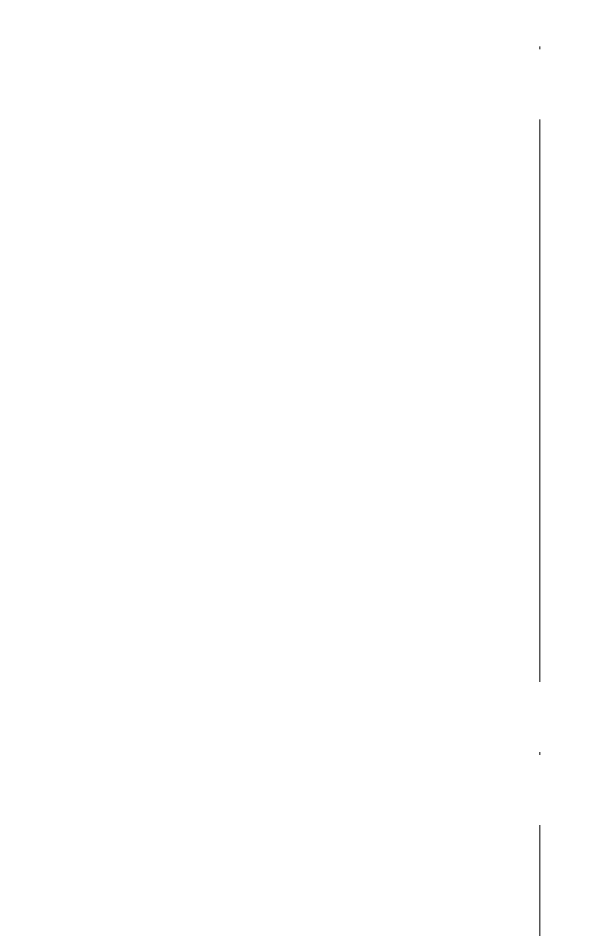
# Model space of a CAD drawing. Header units: millimetres. Extents: x -10438 to 68527, y -5058 to 44223.
# Drawn here: x 48831 to 48851.55, y 37022.48 to 37054.9 of the extents above; entities that cross this region are included whole.
import ezdxf

# ---------------------------------------------------------------- set-up
doc = ezdxf.new("R2010")
doc.units = ezdxf.units.MM
doc.linetypes.add('ADSK_Линия сетки', pattern=[25, 20, -2.5, 0, -2.5])
doc.layers.add('Оси', color=7, linetype='Continuous', lineweight=9)
doc.layers.add('Потолки штриховка', color=7, linetype='Continuous', lineweight=9)

msp = doc.modelspace()

# ---------------------------------------------------------------- hatches: boundary and pattern name
at = {"layer": 'Потолки штриховка', "lineweight": 18, "true_color": 0x787878}
h = msp.add_hatch(dxfattribs=at)
h.set_pattern_fill('FP_50', color=8, style=0, pattern_type=2)
h.set_pattern_definition([(45, (0, 0), (-53.03301, 53.03301), [])])
h.paths.add_polyline_path([(48988.172, 36960.714), (49041.978, 36960.88), (49041.975, 36980.356), (48963.306, 36980.879), (48963.306, 36960.88)])
h.paths.add_polyline_path([(49318.457, 36990.522), (49318.457, 42696.805), (48810.457, 42696.805), (48810.457, 36993.894), (49179.996, 36991.441)])
h.paths.add_polyline_path([(49320.457, 36988.509), (49318.457, 36990.522), (49318.457, 36988.522)])
h.paths.add_polyline_path([(49318.457, 42696.805), (49320.457, 42698.805), (49318.457, 42698.805)])
h.paths.add_polyline_path([(48810.457, 42748.805), (49330.457, 42748.805), (49330.457, 42868.805), (48810.457, 42868.805)])

# ---------------------------------------------------------------- linework, layer by layer
at = {"layer": 'Оси', "linetype": 'ADSK_Линия сетки'}
msp.add_line((48849.565, -4258.205), (48849.565, 44222.998), dxfattribs=at)

doc.saveas('drawing.dxf')
